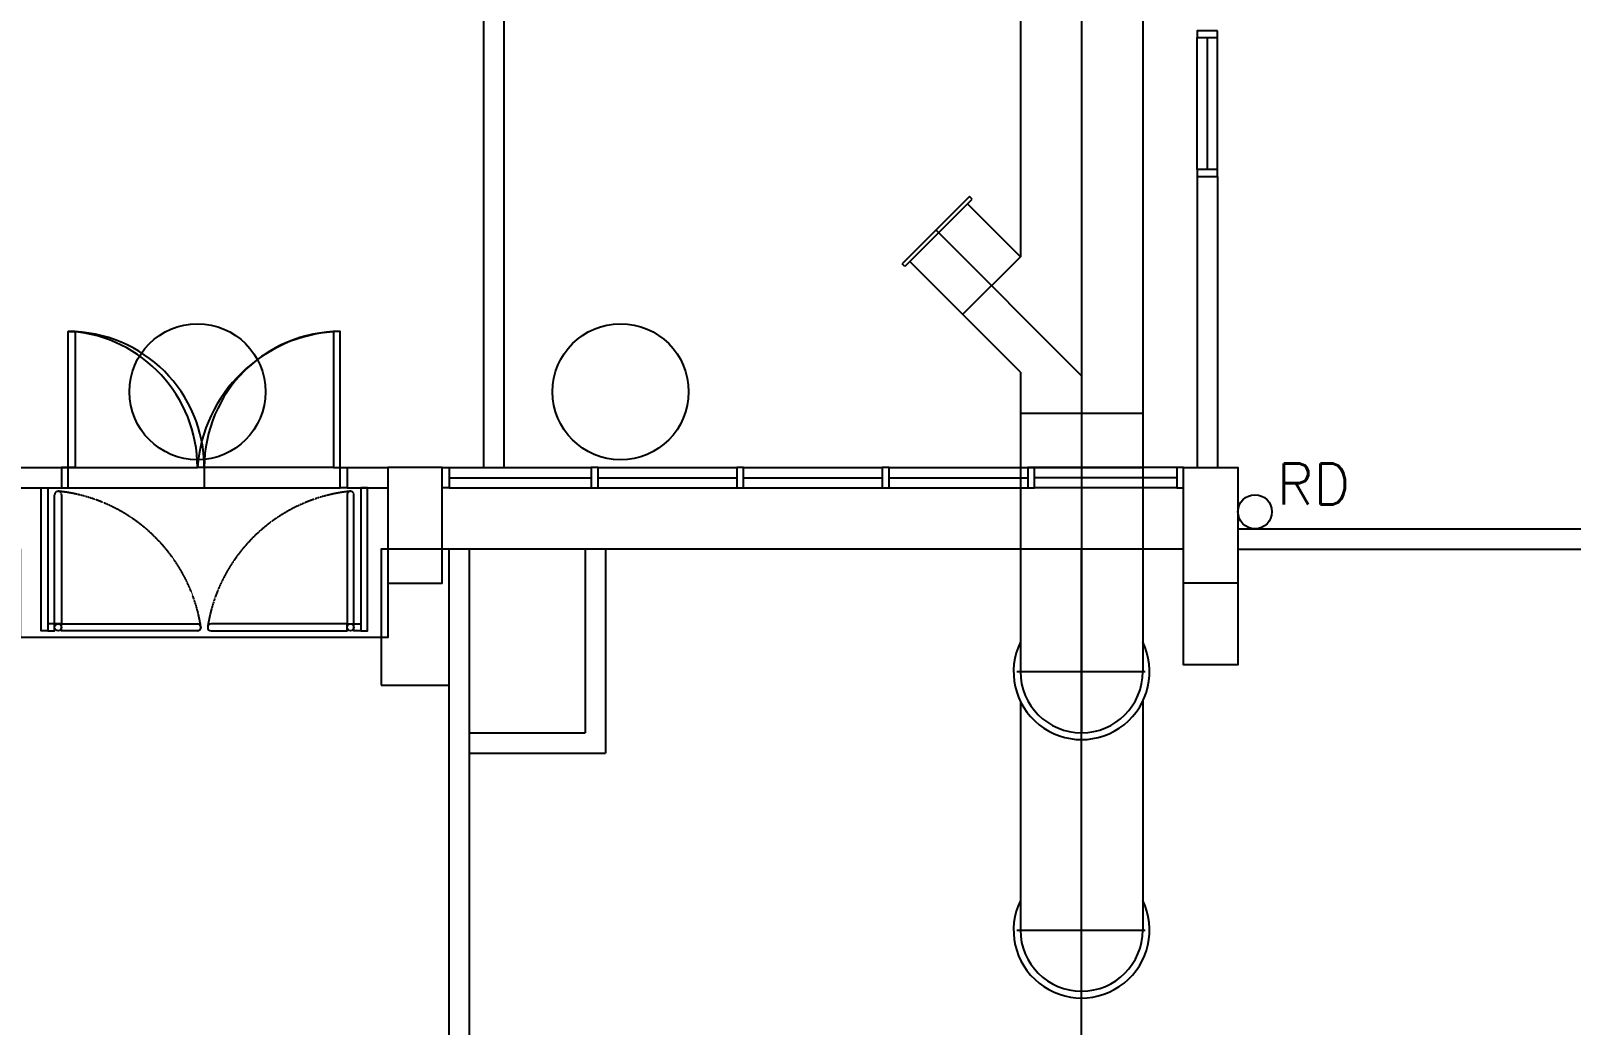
# Model space of a CAD drawing. Header units: inches. Extents: x 72602 to 350810, y -122122 to 43597.
# Drawn here: x 299071 to 310396, y 97 to 7407 of the extents above; entities that cross this region are included whole.
import ezdxf

# ---------------------------------------------------------------- set-up
doc = ezdxf.new("R2010")
doc.units = ezdxf.units.IN
doc.header["$MEASUREMENT"] = 0
doc.linetypes.add('HIDDEN', pattern=[0.375, 0.25, -0.125])
doc.layers.add('M-X-BKGD', color=8, linetype='Continuous')
doc.styles.add('SIMS', font='simplex.shx')

msp = doc.modelspace()

# ---------------------------------------------------------------- linework, layer by layer
at = {"layer": 'M-X-BKGD', "ltscale": 0.003}
for p, q in [((306796, 27423), (306796, 2247)), ((306796, 27423), (306796, 2247)), ((306796, 4872), (305726, 5941)), ((306796, 4872), (305726, 5941)), ((306319, 2697), (307264, 2697)), ((306319, 2697), (307264, 2697)), ((306319, 797), (307264, 797)), ((306319, 797), (307264, 797))]:
    msp.add_line(p, q, dxfattribs=at)
at = {"layer": 'M-X-BKGD', "ltscale": 0.2}
for p, q in [((307246, 15797), (307246, 2697)), ((307246, 15797), (307246, 2697)), ((307246, 13897), (307246, 2697)), ((307246, 13897), (307246, 2697)), ((306346, 7897), (306346, 5746)), ((306346, 7897), (306346, 5746)), ((307646, 7407), (307646, 7357)), ((307646, 7407), (307646, 7357)), ((307796, 7357), (307796, 7407)), ((307796, 7357), (307796, 7407)), ((307646, 7357), (307796, 7357)), ((307646, 6387), (307646, 7357)), ((307646, 7357), (307796, 7357)), ((307646, 6387), (307646, 7357)), ((307721, 6387), (307721, 7357)), ((307721, 6387), (307721, 7357)), ((307796, 6387), (307796, 7357)), ((307796, 6387), (307796, 7357)), ((307796, 6387), (307646, 6387)), ((307646, 6387), (307646, 6337)), ((307796, 6387), (307646, 6387)), ((307646, 6387), (307646, 6337)), ((307796, 6337), (307796, 6387)), ((307796, 6337), (307796, 6387)), ((307646, 6337), (307646, 4197)), ((307646, 6337), (307796, 6337)), ((307646, 6337), (307646, 4197)), ((307646, 6337), (307646, 4197)), ((307646, 6337), (307796, 6337)), ((307646, 6337), (307646, 4197)), ((307796, 6337), (307796, 4197)), ((307796, 6337), (307796, 4197)), ((299346, 4197), (299346, 5197)), ((299346, 5197), (299396, 5197)), ((299346, 4197), (299346, 5197)), ((299346, 5197), (299396, 5197)), ((299396, 5197), (299396, 4197)), ((299396, 5197), (299396, 4197)), ((301346, 5197), (301296, 5197)), ((301296, 5197), (301296, 4197)), ((301346, 5197), (301296, 5197)), ((301296, 5197), (301296, 4197)), ((301346, 4197), (301346, 5197)), ((301346, 4197), (301346, 5197)), ((306346, 4897), (306346, 2697)), ((306346, 4897), (306346, 2697)), ((296246, 4197), (299296, 4197)), ((296246, 4197), (299296, 4197)), ((299346, 4197), (299296, 4197)), ((299296, 4197), (299296, 4047)), ((299296, 4197), (300296, 4197)), ((299346, 4197), (299296, 4197)), ((299296, 4197), (299296, 4047)), ((299296, 4197), (300296, 4197)), ((299346, 4047), (299346, 4197)), ((299396, 4197), (299346, 4197)), ((299346, 4047), (299346, 4197)), ((299396, 4197), (299346, 4197)), ((301296, 4197), (300296, 4197)), ((301296, 4197), (300296, 4197)), ((301296, 4197), (301346, 4197)), ((301296, 4197), (301346, 4197)), ((301346, 4047), (301346, 4197)), ((301346, 4197), (301396, 4197)), ((301346, 4047), (301346, 4197)), ((301346, 4197), (301396, 4197)), ((301396, 4197), (301696, 4197)), ((301396, 4197), (301396, 4047)), ((301396, 4197), (301696, 4197)), ((301396, 4197), (301396, 4047)), ((302096, 4197), (301696, 4197)), ((301696, 4197), (301696, 3347)), ((302096, 4197), (301696, 4197)), ((301696, 4197), (301696, 3347)), ((302096, 3347), (302096, 4197)), ((302096, 4047), (302096, 4197)), ((302096, 4197), (302146, 4197)), ((302096, 3347), (302096, 4197)), ((302096, 4047), (302096, 4197)), ((302096, 4197), (302146, 4197)), ((302146, 4197), (302146, 4047)), ((302146, 4197), (303191, 4197)), ((302146, 4197), (302146, 4047)), ((302146, 4197), (303191, 4197)), ((303191, 4197), (303191, 4047)), ((303241, 4197), (303191, 4197)), ((303191, 4197), (303191, 4047)), ((303241, 4197), (303191, 4197)), ((303241, 4047), (303241, 4197)), ((303241, 4197), (304261, 4197)), ((303241, 4047), (303241, 4197)), ((303241, 4197), (304261, 4197)), ((304261, 4197), (304261, 4047)), ((304311, 4197), (304261, 4197)), ((304261, 4197), (304261, 4047)), ((304311, 4197), (304261, 4197)), ((304311, 4047), (304311, 4197)), ((304311, 4197), (305331, 4197)), ((304311, 4047), (304311, 4197)), ((304311, 4197), (305331, 4197)), ((305331, 4197), (305331, 4047)), ((305381, 4197), (305331, 4197)), ((305331, 4197), (305331, 4047)), ((305381, 4197), (305331, 4197)), ((305381, 4047), (305381, 4197)), ((305381, 4197), (306401, 4197)), ((305381, 4047), (305381, 4197)), ((305381, 4197), (306401, 4197)), ((306401, 4197), (306401, 4047)), ((306451, 4197), (306401, 4197)), ((306401, 4197), (306401, 4047)), ((306451, 4197), (306401, 4197)), ((306451, 4047), (306451, 4197)), ((307496, 4197), (306451, 4197)), ((306451, 4047), (306451, 4197)), ((307496, 4197), (306451, 4197)), ((307496, 4197), (307496, 4047)), ((307546, 4197), (307496, 4197)), ((307496, 4197), (307496, 4047)), ((307546, 4197), (307496, 4197)), ((307546, 3347), (307546, 4197)), ((307546, 4197), (307946, 4197)), ((307546, 4047), (307546, 4197)), ((307546, 3347), (307546, 4197)), ((307546, 4197), (307946, 4197)), ((307546, 4047), (307546, 4197)), ((307946, 4197), (307946, 3347)), ((307946, 4197), (307946, 3347)), ((302146, 4122), (303191, 4122)), ((302146, 4122), (303191, 4122)), ((303241, 4122), (304261, 4122)), ((303241, 4122), (304261, 4122)), ((304311, 4122), (305331, 4122)), ((304311, 4122), (305331, 4122)), ((305381, 4122), (306401, 4122)), ((305381, 4122), (306401, 4122)), ((307496, 4122), (306451, 4122)), ((307496, 4122), (306451, 4122)), ((296246, 4047), (299296, 4047)), ((296246, 4047), (299296, 4047)), ((299146, 2997), (299146, 4047)), ((299146, 4047), (299196, 4047)), ((299146, 2997), (299146, 4047)), ((299146, 4047), (299196, 4047)), ((299196, 4047), (299196, 2997)), ((299196, 4047), (299196, 2997)), ((299296, 4047), (299346, 4047)), ((299296, 4047), (299346, 4047)), ((301396, 4047), (301346, 4047)), ((301396, 4047), (301346, 4047)), ((301396, 4047), (301696, 4047)), ((301396, 4047), (301696, 4047)), ((301546, 4047), (301496, 4047)), ((301496, 4047), (301496, 2997)), ((301546, 4047), (301496, 4047)), ((301496, 4047), (301496, 2997)), ((301546, 2997), (301546, 4047)), ((301546, 2997), (301546, 4047)), ((302146, 4047), (302096, 4047)), ((302146, 4047), (302096, 4047)), ((302146, 4047), (303191, 4047)), ((302146, 4047), (303191, 4047)), ((303191, 4047), (303241, 4047)), ((303191, 4047), (303241, 4047)), ((303241, 4047), (304261, 4047)), ((303241, 4047), (304261, 4047)), ((304261, 4047), (304311, 4047)), ((304261, 4047), (304311, 4047)), ((304311, 4047), (305331, 4047)), ((304311, 4047), (305331, 4047)), ((305331, 4047), (305381, 4047)), ((305331, 4047), (305381, 4047)), ((305381, 4047), (306401, 4047)), ((305381, 4047), (306401, 4047)), ((306401, 4047), (306451, 4047)), ((306401, 4047), (306451, 4047)), ((307496, 4047), (306451, 4047)), ((307496, 4047), (306451, 4047)), ((307496, 4047), (307546, 4047)), ((307496, 4047), (307546, 4047)), ((307546, 3597), (302096, 3597)), ((307546, 3597), (302096, 3597)), ((301696, 3347), (302096, 3347)), ((301696, 3347), (301696, 2947)), ((301696, 3347), (302096, 3347)), ((301696, 3347), (301696, 2947)), ((307946, 3347), (307546, 3347)), ((307946, 3347), (307546, 3347)), ((301696, 2947), (298996, 2947)), ((301696, 2947), (298996, 2947)), ((299196, 2997), (299146, 2997)), ((299196, 2997), (299146, 2997)), ((299246, 3047), (299196, 3047)), ((299196, 3047), (299196, 2997)), ((299246, 3047), (299196, 3047)), ((299196, 3047), (299196, 2997)), ((299196, 2997), (299246, 2997)), ((299196, 2997), (299246, 2997)), ((299246, 2997), (299246, 3047)), ((299246, 2997), (299246, 3047)), ((299296, 2997), (299296, 3047)), ((299296, 3047), (300296, 3047)), ((299296, 2997), (299296, 3047)), ((299296, 3047), (300296, 3047)), ((300296, 2997), (299296, 2997)), ((300296, 2997), (299296, 2997)), ((301396, 3047), (300396, 3047)), ((301396, 3047), (300396, 3047)), ((300396, 2997), (301396, 2997)), ((300396, 2997), (301396, 2997)), ((301396, 2997), (301396, 3047)), ((301396, 2997), (301396, 3047)), ((301446, 2997), (301446, 3047)), ((301446, 3047), (301496, 3047)), ((301446, 2997), (301446, 3047)), ((301446, 3047), (301496, 3047)), ((301496, 2997), (301446, 2997)), ((301496, 2997), (301446, 2997)), ((301496, 3047), (301496, 2997)), ((301496, 3047), (301496, 2997)), ((301496, 2997), (301546, 2997)), ((301496, 2997), (301546, 2997)), ((306346, 2997), (306346, 2697)), ((306346, 2997), (306346, 2697)), ((306346, 2479), (306346, 797)), ((306346, 2479), (306346, 797)), ((307246, 2479), (307246, 797)), ((307246, 2479), (307246, 797))]:
    msp.add_line(p, q, dxfattribs=at)
at = {"layer": 'M-X-BKGD', "ltscale": 0.4}
for p, q in [((302402, 4197), (302402, 8472)), ((302402, 4197), (302402, 8472)), ((302552, 4197), (302552, 8472)), ((302552, 4197), (302552, 8472))]:
    msp.add_line(p, q, dxfattribs=at)
at = {"layer": 'M-X-BKGD'}
for p, q in [((307646, 6387), (307646, 7357)), ((307646, 6387), (307646, 7357)), ((307721, 6387), (307721, 7357)), ((307721, 6387), (307721, 7357)), ((307796, 6387), (307796, 7357)), ((307796, 6387), (307796, 7357)), ((307646, 6337), (307646, 4197)), ((307646, 6337), (307646, 4197)), ((307796, 6337), (307796, 4197)), ((307796, 6337), (307796, 4197)), ((305973, 6189), (305478, 5694)), ((305973, 6189), (305478, 5694)), ((305957, 6135), (305533, 5711)), ((305957, 6135), (305533, 5711)), ((305957, 6135), (305992, 6170)), ((305957, 6135), (305992, 6170)), ((306346, 5746), (305957, 6135)), ((306346, 5746), (305957, 6135)), ((305992, 6170), (305973, 6189)), ((305992, 6170), (305973, 6189)), ((305497, 5675), (305478, 5694)), ((305497, 5675), (305478, 5694)), ((305533, 5711), (305497, 5675)), ((305533, 5711), (305497, 5675)), ((306346, 4897), (305533, 5711)), ((306346, 4897), (305533, 5711)), ((306346, 5746), (305921, 5322)), ((306346, 5746), (305921, 5322)), ((306346, 4872), (306346, 2697)), ((306346, 4872), (306346, 2697)), ((307246, 4872), (307246, 2697)), ((307246, 4872), (307246, 2697)), ((306346, 4597), (307246, 4597)), ((306346, 4597), (307246, 4597)), ((296246, 4197), (299296, 4197)), ((296246, 4197), (299296, 4197)), ((300346, 4197), (300346, 4047)), ((300346, 4197), (300346, 4047)), ((301396, 4197), (301696, 4197)), ((301396, 4197), (301696, 4197)), ((302146, 4197), (303191, 4197)), ((302146, 4197), (303191, 4197)), ((303241, 4197), (304261, 4197)), ((303241, 4197), (304261, 4197)), ((304311, 4197), (305331, 4197)), ((304311, 4197), (305331, 4197)), ((305381, 4197), (306401, 4197)), ((305381, 4197), (306401, 4197)), ((306346, 4197), (307246, 4197)), ((306346, 4197), (307246, 4197)), ((307496, 4197), (306451, 4197)), ((307496, 4197), (306451, 4197)), ((302146, 4122), (303191, 4122)), ((302146, 4122), (303191, 4122)), ((303241, 4122), (304261, 4122)), ((303241, 4122), (304261, 4122)), ((304311, 4122), (305331, 4122)), ((304311, 4122), (305331, 4122)), ((305381, 4122), (306401, 4122)), ((305381, 4122), (306401, 4122)), ((307496, 4122), (306451, 4122)), ((307496, 4122), (306451, 4122)), ((296246, 4047), (299296, 4047)), ((296246, 4047), (299296, 4047)), ((299346, 4047), (301346, 4047)), ((299346, 4047), (301346, 4047)), ((301396, 4047), (301696, 4047)), ((301396, 4047), (301696, 4047)), ((302146, 4047), (303191, 4047)), ((302146, 4047), (303191, 4047)), ((303241, 4047), (304261, 4047)), ((303241, 4047), (304261, 4047)), ((304311, 4047), (305331, 4047)), ((304311, 4047), (305331, 4047)), ((305381, 4047), (306401, 4047)), ((305381, 4047), (306401, 4047)), ((307496, 4047), (306451, 4047)), ((307496, 4047), (306451, 4047)), ((307546, 3597), (302096, 3597)), ((307546, 3597), (302096, 3597)), ((303146, 3597), (303146, 2247)), ((303146, 3597), (303146, 2247)), ((303296, 3597), (303296, 2097)), ((303296, 3597), (303296, 2097)), ((306346, 2972), (306346, 2697)), ((306346, 2972), (306346, 2697)), ((307246, 2972), (307246, 2697)), ((307246, 2972), (307246, 2697)), ((306346, 2479), (306346, 797)), ((306346, 2479), (306346, 797)), ((307246, 2479), (307246, 797)), ((307246, 2479), (307246, 797)), ((302296, 2247), (303146, 2247)), ((302296, 2247), (303146, 2247)), ((302296, 2097), (303296, 2097)), ((302296, 2097), (303296, 2097))]:
    msp.add_line(p, q, dxfattribs=at)
at = {"layer": 'M-X-BKGD', "ltscale": 0.1}
msp.add_line((306796, -15103), (306796, 3597), dxfattribs=at)
msp.add_line((306796, -15103), (306796, 3597), dxfattribs=at)
at = {"layer": 'M-X-BKGD'}
for points in [[(307946, 3747), (325146, 3747), (325146, 27247), (307946, 27247)], [(307946, 3747), (325146, 3747), (325146, 27247), (307946, 27247)], [(301696, 3347), (301696, 2947), (298996, 2947), (298996, 3597), (296246, 3597)], [(301696, 3347), (301696, 2947), (298996, 2947), (298996, 3597), (296246, 3597)], [(307946, 3597), (313196, 3597)], [(307946, 3597), (313196, 3597)], [(307946, 3347), (307946, 2747), (307546, 2747), (307546, 3347)], [(307946, 3347), (307946, 2747), (307546, 2747), (307546, 3347)]]:
    msp.add_lwpolyline(points, dxfattribs=at)
for points in [[(307796, 7407), (307646, 7407), (307646, 7357), (307796, 7357)], [(307796, 7407), (307646, 7407), (307646, 7357), (307796, 7357)], [(307796, 6387), (307646, 6387), (307646, 6337), (307796, 6337)], [(307796, 6387), (307646, 6387), (307646, 6337), (307796, 6337)], [(299396, 4197), (299346, 4197), (299346, 5197), (299396, 5197)], [(299396, 4197), (299346, 4197), (299346, 5197), (299396, 5197)], [(301296, 4197), (301346, 4197), (301346, 5197), (301296, 5197)], [(301296, 4197), (301346, 4197), (301346, 5197), (301296, 5197)], [(299346, 4047), (299346, 4197), (299296, 4197), (299296, 4047)], [(299346, 4047), (299346, 4197), (299296, 4197), (299296, 4047)], [(301346, 4047), (301346, 4197), (301396, 4197), (301396, 4047)], [(301346, 4047), (301346, 4197), (301396, 4197), (301396, 4047)], [(301696, 3347), (302096, 3347), (302096, 4197), (301696, 4197)], [(301696, 3347), (302096, 3347), (302096, 4197), (301696, 4197)], [(302146, 4197), (302146, 4047), (302096, 4047), (302096, 4197)], [(302146, 4197), (302146, 4047), (302096, 4047), (302096, 4197)], [(303191, 4197), (303191, 4047), (303241, 4047), (303241, 4197)], [(303191, 4197), (303191, 4047), (303241, 4047), (303241, 4197)], [(304261, 4197), (304261, 4047), (304311, 4047), (304311, 4197)], [(304261, 4197), (304261, 4047), (304311, 4047), (304311, 4197)], [(305331, 4197), (305331, 4047), (305381, 4047), (305381, 4197)], [(305331, 4197), (305331, 4047), (305381, 4047), (305381, 4197)], [(306401, 4197), (306401, 4047), (306451, 4047), (306451, 4197)], [(306401, 4197), (306401, 4047), (306451, 4047), (306451, 4197)], [(307496, 4197), (307496, 4047), (307546, 4047), (307546, 4197)], [(307496, 4197), (307496, 4047), (307546, 4047), (307546, 4197)], [(307946, 3347), (307546, 3347), (307546, 4197), (307946, 4197)], [(307946, 3347), (307546, 3347), (307546, 4197), (307946, 4197)], [(299196, 2997), (299146, 2997), (299146, 4047), (299196, 4047)], [(299196, 2997), (299146, 2997), (299146, 4047), (299196, 4047)], [(301496, 2997), (301546, 2997), (301546, 4047), (301496, 4047)], [(301496, 2997), (301546, 2997), (301546, 4047), (301496, 4047)], [(301646, 2597), (302146, 2597), (302146, 3597), (301646, 3597)], [(301646, 2597), (302146, 2597), (302146, 3597), (301646, 3597)], [(299196, 2997), (299246, 2997), (299246, 3047), (299196, 3047)], [(299196, 2997), (299246, 2997), (299246, 3047), (299196, 3047)], [(301496, 2997), (301446, 2997), (301446, 3047), (301496, 3047)], [(301496, 2997), (301446, 2997), (301446, 3047), (301496, 3047)]]:
    msp.add_lwpolyline(points, close=True, dxfattribs=at)
at = {"layer": 'M-X-BKGD', "linetype": 'HIDDEN'}
for points in [[(299296, 3997), (299296, 3047), (299246, 3047), (299246, 3997, -1)], [(299296, 3997), (299296, 3047), (299246, 3047), (299246, 3997, -1)], [(301396, 3997), (301396, 3047), (301446, 3047), (301446, 3997, 1)], [(301396, 3997), (301396, 3047), (301446, 3047), (301446, 3997, 1)]]:
    msp.add_lwpolyline(points, format="xyb", close=True, dxfattribs=at)
at = {"layer": 'M-X-BKGD'}
for points in [[(304146, -21403, -0.414214), (302146, -19403), (302146, -17403, -0.414214), (305146, -14403), (309146, -14403), (309146, -8403), (305146, -8403, -0.414214), (302146, -5403), (302146, 3597)], [(304146, -21403, -0.414214), (302146, -19403), (302146, -17403, -0.414214), (305146, -14403), (309146, -14403), (309146, -8403), (305146, -8403, -0.414214), (302146, -5403), (302146, 3597)], [(304146, -21253, -0.414214), (302296, -19403), (302296, -17403, -0.414214), (305146, -14553), (309296, -14553), (309296, -8253), (305146, -8253, -0.414214), (302296, -5403), (302296, 3597)], [(304146, -21253, -0.414214), (302296, -19403), (302296, -17403, -0.414214), (305146, -14553), (309296, -14553), (309296, -8253), (305146, -8253, -0.414214), (302296, -5403), (302296, 3597)]]:
    msp.add_lwpolyline(points, format="xyb", dxfattribs=at)
for points in [[(300296, 2997), (299296, 2997), (299296, 3047), (300296, 3047, -1)], [(300296, 2997), (299296, 2997), (299296, 3047), (300296, 3047, -1)], [(300396, 2997), (301396, 2997), (301396, 3047), (300396, 3047, 1)], [(300396, 2997), (301396, 2997), (301396, 3047), (300396, 3047, 1)]]:
    msp.add_lwpolyline(points, format="xyb", close=True, dxfattribs=at)
for centre, radius in [((300296, 4754), 500), ((300296, 4754), 500), ((303407, 4754), 500), ((303407, 4754), 500), ((308071, 3872), 125), ((308071, 3872), 125), ((299271, 3022), 25), ((299271, 3022), 25), ((301421, 3022), 25), ((301421, 3022), 25)]:
    msp.add_circle(centre, radius, dxfattribs=at)
at = {"layer": 'M-X-BKGD', "ltscale": 0.2}
for centre in [(299271, 3022), (299271, 3022), (301421, 3022), (301421, 3022)]:
    msp.add_circle(centre, 25, dxfattribs=at)
at = {"layer": 'M-X-BKGD'}
for centre, start, end in [((299346, 4197), 0, 90), ((299346, 4197), 0, 90), ((301346, 4197), 90, 180), ((301346, 4197), 90, 180)]:
    msp.add_arc(centre, 1000, start, end, dxfattribs=at)
at = {"layer": 'M-X-BKGD', "ltscale": 0.2}
for centre, radius, start, end in [((299290, 4195), 1006, 0.13, 85.4077), ((299290, 4195), 1006, 0.13, 85.4077), ((301373, 4118), 1080, 92.7795, 175.8058), ((301373, 4118), 1080, 92.7795, 175.8058), ((300296, 3022), 25, 270, 90), ((300296, 3022), 25, 270, 90), ((300396, 3022), 25, 90, 270), ((300396, 3022), 25, 90, 270), ((306796, 2697), 500, 154.1581, 25.8419), ((306796, 2697), 500, 154.1581, 25.8419), ((306796, 2697), 450, 180, 0), ((306796, 2697), 450, 180, 0), ((306796, 797), 500, 154.1581, 25.8419), ((306796, 797), 500, 154.1581, 25.8419), ((306796, 797), 450, 180, 0), ((306796, 797), 450, 180, 0)]:
    msp.add_arc(centre, radius, start, end, dxfattribs=at)
at = {"layer": 'M-X-BKGD', "linetype": 'HIDDEN'}
for centre, start, end in [((299150, 2844), 8.6656, 84.1287), ((299150, 2844), 8.6656, 84.1287), ((301542, 2844), 95.8713, 171.3344), ((301542, 2844), 95.8713, 171.3344)]:
    msp.add_arc(centre, 1185, start, end, dxfattribs=at)

# ---------------------------------------------------------------- texts
at = {"layer": 'M-X-BKGD', "style": 'SIMS'}
msp.add_text('RD', height=300, dxfattribs=at).set_placement((308231, 3926))
msp.add_text('RD', height=300, dxfattribs=at).set_placement((308231, 3926))

doc.saveas('drawing.dxf')
